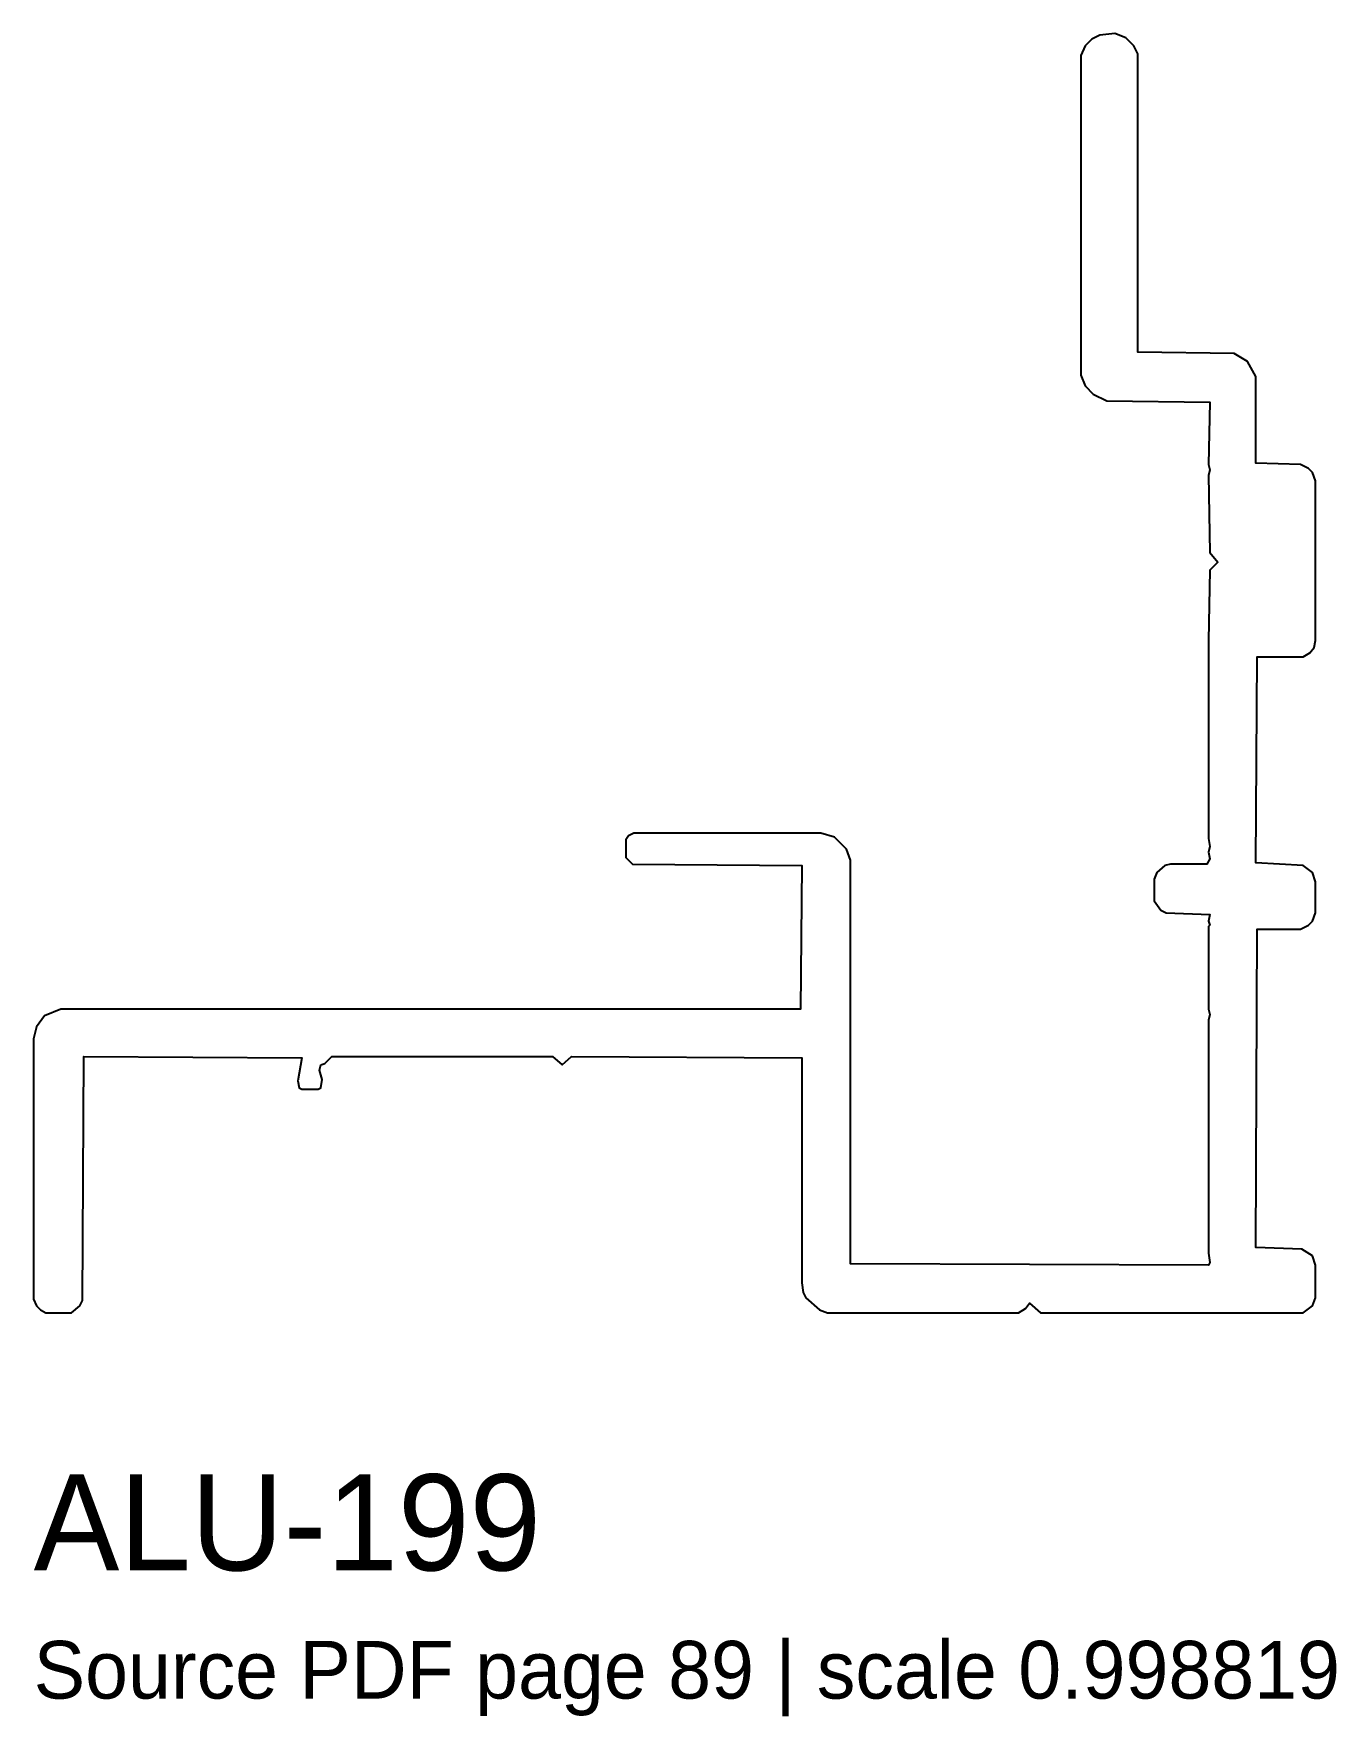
# Model space of a CAD drawing. Header units: millimetres. Extents: x 0 to 40.7, y -12.6 to 40.
import ezdxf

# ---------------------------------------------------------------- set-up
doc = ezdxf.new("R2010")
doc.units = ezdxf.units.MM
doc.layers.add('INFO', color=7, linetype='Continuous')
doc.layers.add('PROFILE', color=7, linetype='Continuous')

msp = doc.modelspace()

# ---------------------------------------------------------------- linework, layer by layer
at = {"layer": 'PROFILE'}
msp.add_lwpolyline([(34.08, 39.831), (33.742, 39.958), (33.277, 39.915), (33.023, 39.789), (32.812, 39.577), (32.685, 39.281), (32.685, 29.302), (32.812, 28.964), (33.066, 28.71), (33.488, 28.499), (36.702, 28.457), (36.66, 26.512), (36.702, 26.343), (36.66, 26.173), (36.702, 23.763), (36.956, 23.467), (36.702, 23.214), (36.66, 21.015), (36.66, 14.841), (36.702, 14.588), (36.66, 14.419), (36.702, 14.207), (36.617, 14.038), (35.476, 14.038), (35.307, 13.996), (35.053, 13.784), (34.968, 13.573), (34.968, 12.896), (35.18, 12.6), (35.349, 12.516), (36.702, 12.474), (36.66, 12.262), (36.702, 12.135), (36.66, 12.093), (36.66, 9.514), (36.702, 9.345), (36.66, 9.175), (36.66, 1.903), (36.702, 1.607), (36.66, 1.522), (25.497, 1.564), (25.497, 14.165), (25.37, 14.503), (24.989, 14.884), (24.567, 15.011), (18.732, 15.011), (18.562, 14.926), (18.478, 14.799), (18.478, 14.249), (18.689, 14.038), (23.975, 13.996), (23.932, 9.514), (0.846, 9.514), (0.338, 9.302), (0.085, 8.964), (0, 8.584), (0, 0.465), (0.085, 0.254), (0.211, 0.127), (0.381, 0.042), (1.184, 0.042), (1.438, 0.254), (1.522, 0.423), (1.564, 8.034), (8.372, 7.992), (8.245, 7.273), (8.288, 7.061), (8.372, 7.019), (8.88, 7.019), (8.964, 7.061), (9.006, 7.315), (8.922, 7.611), (8.964, 7.78), (9.091, 7.822), (9.302, 8.034), (16.195, 8.034), (16.491, 7.78), (16.786, 8.034), (23.975, 7.992), (23.975, 0.973), (24.017, 0.677), (24.102, 0.507), (24.524, 0.127), (24.778, 0.042), (30.74, 0.042), (30.951, 0.169), (31.078, 0.338), (31.417, 0.042), (39.619, 0.042), (39.915, 0.254), (40, 0.507), (40, 1.522), (39.915, 1.818), (39.577, 2.03), (38.14, 2.072), (38.182, 12.008), (39.535, 12.008), (39.789, 12.135), (39.915, 12.262), (40, 12.516), (40, 13.488), (39.915, 13.784), (39.619, 13.996), (38.14, 14.08), (38.182, 20.507), (39.619, 20.507), (39.831, 20.634), (39.958, 20.803), (40, 21.015), (40, 26.004), (39.915, 26.258), (39.789, 26.385), (39.535, 26.512), (38.14, 26.554), (38.14, 29.26), (37.886, 29.725), (37.463, 29.979), (34.461, 30.021), (34.461, 39.324), (34.334, 39.577)], close=True, dxfattribs=at)

# ---------------------------------------------------------------- texts
at = {"layer": 'INFO'}
for s, height, p in [('ALU-199', 3, (0, -8)), ('Source PDF page 89 | scale 0.998819', 1.8, (0, -12))]:
    msp.add_text(s, height=height, dxfattribs=at).set_placement(p)

doc.saveas('drawing.dxf')
